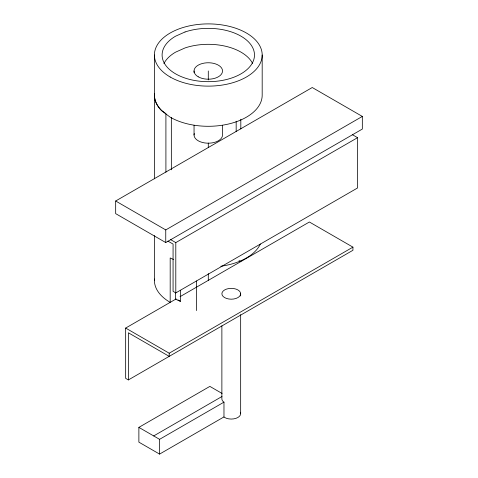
<?xml version="1.0" encoding="UTF-8"?>
<svg xmlns="http://www.w3.org/2000/svg" width="478" height="478" viewBox="0 0 478 478"><rect width="100%" height="100%" fill="white"/><g stroke="black" fill="none" stroke-linecap="round" stroke-linejoin="round"><path stroke-width="0.72" d="M236.174 131.695L236.174 121.245M115.67 201.005L312.248 87.516L362.33 116.429L362.33 129.066L165.752 242.555L115.67 213.636L115.67 201.005L165.752 229.918L362.33 116.429M170.67 239.657L175.796 242.615L357.562 137.676L357.562 187.962L175.796 292.906L173.072 291.335L173.072 244.061L167.886 241.115M180.039 296.677L309.385 222.001L352.931 247.144L352.931 250.287L128.379 379.932L125.66 378.361L125.66 328.069L176.185 298.899M125.66 328.069L169.206 353.212L352.931 247.144M223.973 416.918L159.574 454.1L138.877 442.15L138.877 427.38L209.86 386.391L222.103 393.46M153.695 435.936L222.007 396.489M138.877 427.38L159.574 439.33L223.973 402.147L223.136 401.52A9.393 5.425 0 0 1 221.876 398.807L221.876 325.805M239.042 260.659L240.954 261.508M173.472 259.44L170.186 257.983L170.186 302.365A53.889 31.112 0 0 1 154.454 279.015M180.415 290.242L180.415 301.337L175.629 299.222L175.629 292.566M352.435 134.718L357.562 137.676M178.001 299.945L180.415 301.337M262.183 55.012L262.183 95.182A53.889 31.112 0 0 1 228.914 123.927A53.889 31.112 0 0 1 170.186 117.182L161.624 110.735A53.889 31.112 0 0 1 154.454 93.831M240.816 119.243L240.816 128.946M240.661 293.773A9.393 5.425 0 0 1 226.572 298.469A9.393 5.425 0 0 1 226.572 289.076A9.393 5.425 0 0 1 240.661 293.773L240.661 296.002M240.661 314.62L240.661 413.643M223.973 402.147L223.973 416.983L224.63 417.479A9.393 5.425 0 0 0 235.965 418.34A9.393 5.425 0 0 0 240.338 412.239M222.533 125.296L222.533 134.969A14.244 8.222 0 0 1 207.052 143.161A14.244 8.222 0 0 1 194.265 133.541M208.294 70.977L208.294 79.898M208.294 143.071L208.294 147.529M208.294 273.643L208.294 280.365M196.404 280.986L196.404 310.575M194.05 70.977L194.05 72.465M194.05 125.296L194.05 134.969M175.796 242.615L175.796 292.906M171.345 117.534L171.351 169.804M169.206 353.212L169.206 356.361L128.379 332.784L128.379 379.932M165.908 172.2L165.908 113.644L161.624 110.424A53.889 31.112 0 0 1 154.454 93.515M165.752 229.918L165.752 242.555M159.574 439.33L159.574 454.1M154.4 55.012L154.4 94.865M154.4 95.182L154.4 178.814M154.4 235.558L154.4 280.365M260.349 244.037A53.889 31.112 0 0 1 220.812 266.246M163.918 63.574A46.193 26.666 0 0 1 175.504 52.198L185.04 47.937A46.193 26.666 0 0 1 252.563 63.371M185.04 31.972L175.504 36.232A46.193 26.666 0 0 0 192.664 80.107A46.193 26.666 0 0 0 254.29 52.586A46.193 26.666 0 0 0 185.04 31.972M198.221 76.797A14.244 8.222 0 0 0 222.049 73.11A14.244 8.222 0 0 0 204.608 63.036A14.244 8.222 0 0 0 198.221 76.797M170.186 77.012A53.889 31.112 0 0 0 260.349 63.066A53.889 31.112 0 0 0 194.343 24.958A53.889 31.112 0 0 0 170.186 77.012"/></g></svg>
